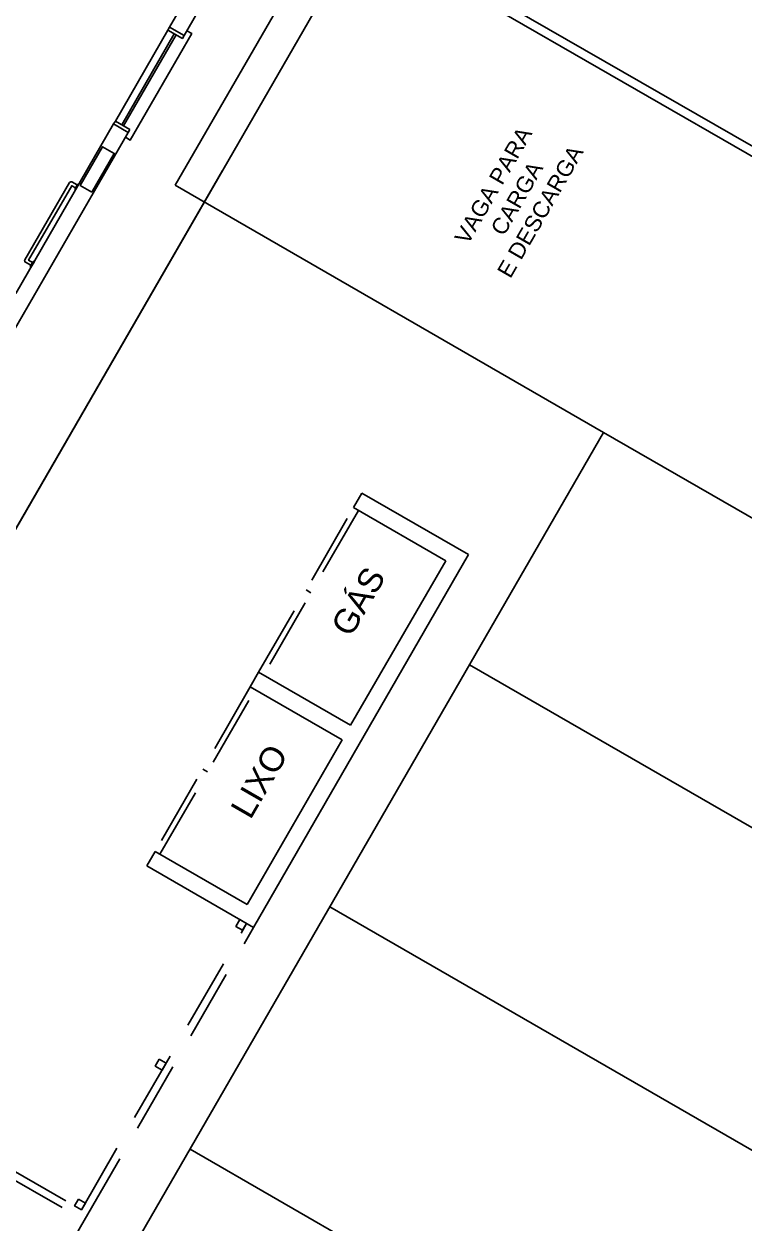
# Model space of a CAD drawing. Extents: x -192 to 167, y 237 to 369.
# Drawn here: x -1.01 to 5.42, y 307.18 to 317.9 of the extents above; entities that cross this region are included whole.
import ezdxf

# ---------------------------------------------------------------- set-up
doc = ezdxf.new("R2010")
doc.units = 0
doc.header["$LTSCALE"] = 0.1
doc.linetypes.add('HIDDEN', pattern=[9.525, 6.35, -3.175])
doc.linetypes.add('TRACEJADO_G', pattern=[0.375, 0.25, -0.125])
doc.layers.get('0').update_dxf_attribs({"linetype": 'CONTINUOUS'})
for name, color, linetype in [('A-PAREDE', 5, 'CONTINUOUS'), ('A-PISOS-CTEL', 2, 'TRACEJADO_G'), ('A-PISOS-NIVEL', 1, 'CONTINUOUS'), ('AR-ALV', 5, 'CONTINUOUS'), ('ARQ-ALV-CORTE', 5, 'CONTINUOUS'), ('ARQ-ALV-VISTA2', 1, 'CONTINUOUS'), ('ARQ-ESQ-VISTA1', 2, 'CONTINUOUS'), ('ARQ-TXT-1_075', 2, 'CONTINUOUS'), ('FARADAY', 6, 'HIDDEN'), ('GER_PARA-RAIO', 5, 'PARA-RAIO')]:
    doc.layers.add(name, color=color, linetype=linetype)
doc.styles.add('ESC-50-A20', font='arial.ttf', dxfattribs={"height": 0.1})
doc.styles.get("Standard").update_dxf_attribs({"font": 'ARIALUNI.TTF'})
doc.linetypes.add('PARA-RAIO', pattern='A,0.5,-0.15,["/",Standard,S=0.15,R=0,X=-0.1,Y=-0.075],-0.05', length=0.7)

# ---------------------------------------------------------------- blocks, each defined once
blk = doc.blocks.new('6 SALAS')
at = {"color": 251}
for p, q in [((63.831, -34.862), (64.681, -33.389)), ((64.724, -33.414), (63.875, -34.887)), ((64.299, -34.15), (64.256, -34.125)), ((63.757, -34.992), (62.907, -36.464)), ((62.95, -36.489), (63.8, -35.017)), ((63.375, -35.753), (63.332, -35.728)), ((62.248, -39.669), (63.724, -37.109)), ((62.273, -39.764), (63.785, -37.144)), ((59.084, -37.844), (62.248, -39.669)), ((59.049, -37.905), (62.273, -39.764))]:
    blk.add_line(p, q, dxfattribs=at)
at = {"layer": 'A-PAREDE', "color": 251}
for p, q in [((61.662, -31.474), (62.536, -29.958)), ((62.666, -30.033), (62.536, -29.958)), ((61.592, -31.895), (62.666, -30.033)), ((63.785, -37.144), (65.709, -33.809)), ((65.504, -33.864), (64.654, -35.336)), ((64.579, -35.466), (63.73, -36.939))]:
    blk.add_line(p, q, dxfattribs=at)
blk.add_lwpolyline([(62.341, -30.567), (62.541, -30.221), (62.437, -30.161), (62.237, -30.507)], close=True, dxfattribs=at)
at = {"layer": 'A-PISOS-CTEL', "color": 251, "linetype": 'TRACEJADO_G', "ltscale": 150}
blk.add_lwpolyline([(50.533, -36.657), (59.302, -21.455), (66.319, -25.502), (57.55, -40.705)], close=True, dxfattribs=at)
at = {"layer": 'A-PISOS-NIVEL', "color": 251}
for p, q in [((65.909, -25.612), (63.086, -30.506)), ((79.8, -36.915), (64.485, -28.081)), ((64.522, -28.016), (79.8, -36.796)), ((66.916, -32.716), (63.086, -30.506)), ((61.17, -42.677), (66.916, -32.716)), ((71.247, -35.214), (66.916, -32.716)), ((70.048, -37.293), (65.717, -34.795)), ((68.799, -39.459), (64.468, -36.96)), ((67.55, -41.624), (63.219, -39.126)), ((62.273, -39.764), (60.737, -42.428))]:
    blk.add_line(p, q, dxfattribs=at)
for points in [[(63.664, -37.074), (63.629, -37.134), (63.689, -37.169), (63.724, -37.109), (63.664, -37.074)], [(62.943, -38.323), (62.908, -38.384), (62.969, -38.419), (63.004, -38.358), (62.943, -38.323)], [(62.222, -39.573), (62.187, -39.634), (62.248, -39.669), (62.283, -39.608), (62.222, -39.573)]]:
    blk.add_lwpolyline(points, dxfattribs=at)
at = {"layer": 'AR-ALV', "color": 251}
for p, q in [((64.681, -33.389), (64.756, -33.259)), ((64.756, -33.259), (65.709, -33.809)), ((64.681, -33.389), (65.504, -33.864)), ((63.757, -34.992), (63.831, -34.862)), ((63.831, -34.862), (64.654, -35.336)), ((63.757, -34.992), (64.579, -35.466)), ((62.832, -36.594), (62.907, -36.464)), ((62.907, -36.464), (63.73, -36.939)), ((62.832, -36.594), (63.785, -37.144))]:
    blk.add_line(p, q, dxfattribs=at)
at = {"layer": 'ARQ-ALV-CORTE', "color": 251}
for points in [[(61.795, -31.222), (61.748, -31.195, -0.414214), (61.742, -31.174), (62.142, -30.482, -0.414214), (62.163, -30.476), (62.21, -30.503)], [(62.226, -30.496, 0.414214), (62.213, -30.499), (62.193, -30.534, 0.414214), (62.196, -30.547), (62.226, -30.496)], [(61.827, -31.188, 0.414214), (61.813, -31.192), (61.793, -31.227, 0.414214), (61.797, -31.24), (61.827, -31.188)]]:
    blk.add_lwpolyline(points, format="xyb", dxfattribs=at)
blk.add_lwpolyline([(61.81, -31.196), (61.776, -31.176), (62.161, -30.51), (62.195, -30.529)], dxfattribs=at)
at = {"layer": 'ARQ-ALV-VISTA2', "color": 251, "ltscale": 0.1}
for p, q in [((63.64, -28.344), (63.166, -29.167)), ((63.236, -28.746), (63.036, -29.092)), ((63.166, -29.167), (63.036, -29.092))]:
    blk.add_line(p, q, dxfattribs=at)
blk.add_lwpolyline([(63.166, -29.167), (63.151, -29.193), (63.021, -29.118), (63.036, -29.092)], close=True, dxfattribs=at)
at = {"layer": 'ARQ-ESQ-VISTA1', "color": 251}
for p, q in [((62.551, -29.932), (63.021, -29.118)), ((63.077, -29.151), (62.608, -29.965)), ((63.094, -29.161), (62.625, -29.975))]:
    blk.add_line(p, q, dxfattribs=at)
blk.add_lwpolyline([(62.641, -30.077), (62.684, -30.102), (63.234, -29.149), (63.191, -29.124)], dxfattribs=at)
blk.add_lwpolyline([(62.681, -30.007), (62.666, -30.033), (62.536, -29.958), (62.551, -29.932)], close=True, dxfattribs=at)
at = {"layer": 'ARQ-TXT-1_075', "color": 251, "insert": (65.457, -31.182), "char_height": 0.144, "width": 1.64103, "attachment_point": 1, "rotation": 60.0228, "style": 'ESC-50-A20'}
blk.add_mtext('\\pi0.23946;VAGA PARA \\P\\pi0.46768;CARGA \\P\\pi0.16878;E DESCARGA ', dxfattribs=at)
at = {"layer": 'ARQ-TXT-1_075', "color": 251, "char_height": 0.144, "attachment_point": 1, "rotation": 60.0228, "style": 'ESC-50-A20'}
for s, insert in [('\\pi1.1104;{\\fVerdana|b0|i0|c0|p34;      \\fArial|b0|i0|c0|p34;\\H1.5x; GÁS\\P\\pi1.3526;      }', (63.684, -35.81)), ('\\pi0.96121;{\\fVerdana|b0|i0|c0|p34;      \\fArial|b0|i0|c0|p34;\\H1.5x; LIXO\\P\\pi1.2976;      }', (62.861, -37.311))]:
    blk.add_mtext_dynamic_manual_height_columns(s, width=3.09812, gutter_width=1, heights=[0], dxfattribs=dict(at, insert=insert))

msp = doc.modelspace()

# ---------------------------------------------------------------- block references
at = {"layer": 'FARADAY', "color": 6, "linetype": 'ByBlock'}
msp.add_blockref('6 SALAS', (-62.748, 346.966), dxfattribs=at)

# ---------------------------------------------------------------- next in the draw order: linework, layer by layer
at = {"layer": 'GER_PARA-RAIO'}
msp.add_line((2.822, 320.166), (-2.485, 310.966), dxfattribs=at)

doc.saveas('drawing.dxf')
